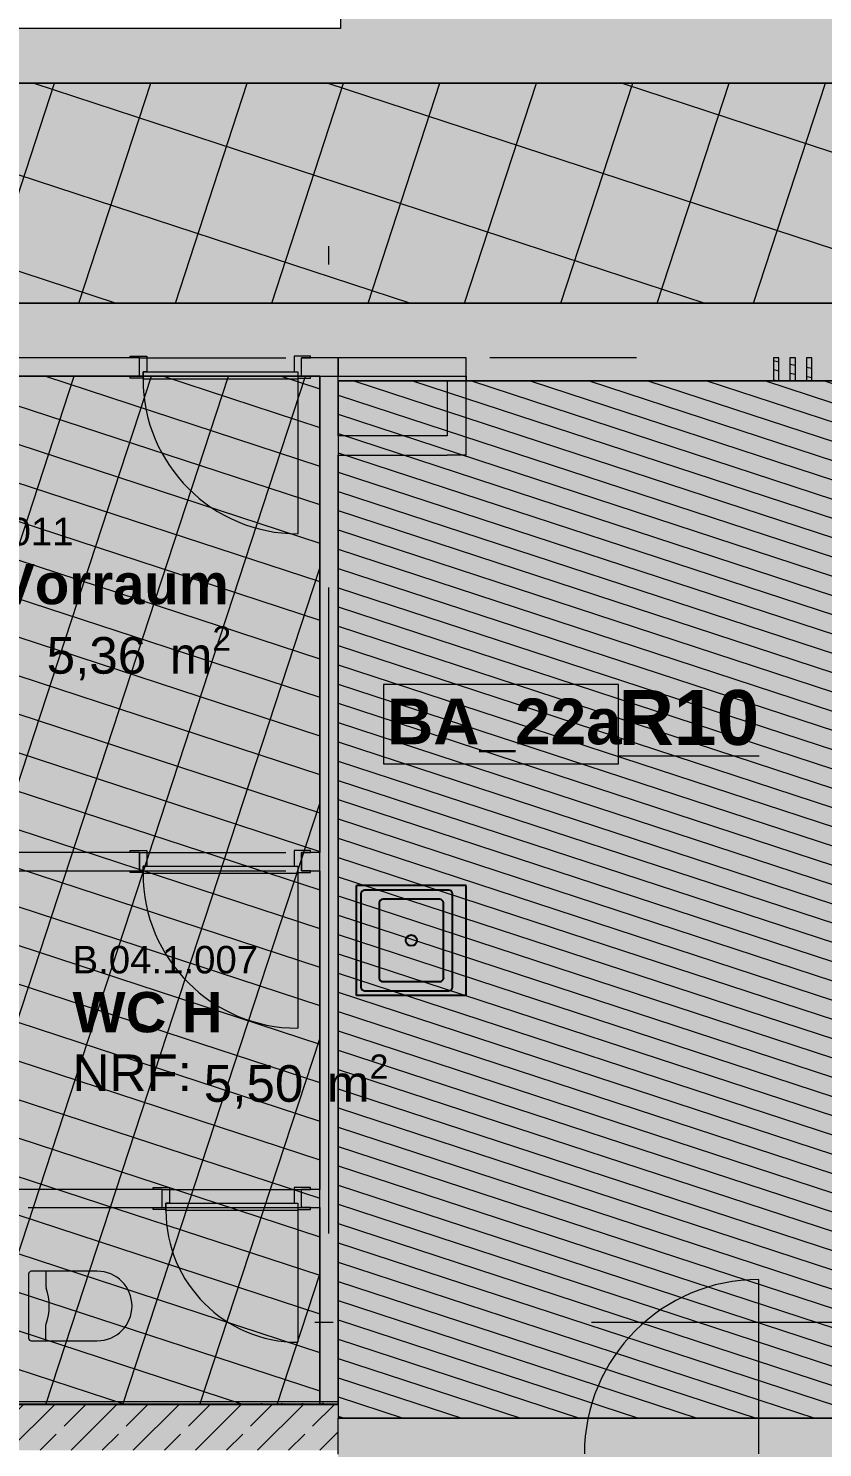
# Model space of a CAD drawing. Header units: metres. Extents: x 101 to 346, y 66 to 213.
# Drawn here: x 125.71 to 130.05, y 84.94 to 92.69 of the extents above; entities that cross this region are included whole.
import ezdxf

# ---------------------------------------------------------------- set-up
doc = ezdxf.new("R2010")
doc.units = ezdxf.units.M
doc.header["$MEASUREMENT"] = 0
for name, pattern in [('Strichlinie-über-Schnitt', [0.0023, 0.0008, -0.0015]), ('Strichpunktlinie', [0.006703, 0.003528, -0.001764, 0, -0.001411]), ('Wipeout_Contour', [1, 0, -1])]:
    doc.linetypes.add(name, pattern=pattern)
for name, color, linetype in [('00  Raster', 7, 'Continuous'), ('10  Fassade', 7, 'Continuous'), ('10  Fassade_Deckschraffur', 7, 'Continuous'), ('10  Treppen + Rampen', 7, 'Continuous'), ('10  Wand Massiv', 7, 'Continuous'), ('10  Wand Massiv_Deckschraffur', 7, 'Continuous'), ('10  Wand Massiv_Fenster', 7, 'Continuous'), ('10  Wand Massiv_Schnittschraffur', 7, 'Continuous'), ('20  Boden Aufbauten', 7, 'Continuous'), ('20  Boden Aufbauten_Deckschraffur', 7, 'Continuous'), ('20  Möbel Sanitär', 7, 'Continuous'), ('20  Möbel Sanitär_Deckschraffur', 7, 'Continuous'), ('20  Wand Leichtbau', 7, 'Continuous'), ('20  Wand Leichtbau_Schnittschraffur', 7, 'Continuous'), ('20  Wand Leichtbau_Tür', 7, 'Continuous'), ('40  Text Bodenübersichten', 7, 'Continuous'), ('50  NUF - Raumstempel', 7, 'Continuous'), ('Neubau_20  Boden Aufbauten', 7, 'Continuous'), ('Neubau_20  Boden Aufbauten_Deckschraffur', 7, 'Continuous'), ('Neubau_20  Wand Leichtbau', 7, 'Continuous'), ('Neubau_20  Wand Leichtbau_Schnittschraffur', 7, 'Continuous')]:
    doc.layers.add(name, color=color, linetype=linetype)
doc.styles.add('ERSTELLTER_STIL_1', font='')
doc.styles.add('ERSTELLTER_STIL_2', font='arial.ttf')
doc.styles.get('ERSTELLTER_STIL_1').set_extended_font_data('Arial')
pattern_1 = [(26.86749, (13.58792, 22.68427), (-0.07117876, 0.14049852), [0, -0.105, 0, -0.1575]), (91.86749, (13.92054, 22.57534), (0.15741635, 0.00513262), [0, -0.077, 0, -0.133])]

# ---------------------------------------------------------------- blocks, each defined once
blk = doc.blocks.new('*X48', base_point=(96.2155, 47.274))
at = {"layer": '20  Wand Leichtbau_Schnittschraffur', "color": 98, "linetype": 'Continuous', "lineweight": 13, "ltscale": 1000, "true_color": 0x000100}
for p, q in [((129.8729, 90.8589), (129.9029, 90.8526)), ((129.8729, 90.8091), (129.9029, 90.8029))]:
    blk.add_line(p, q, dxfattribs=at)
blk = doc.blocks.new('*X49', base_point=(96.2155, 47.274))
at = {"layer": '20  Wand Leichtbau_Schnittschraffur', "color": 98, "linetype": 'Continuous', "lineweight": 13, "ltscale": 1000, "true_color": 0x000100}
for p, q in [((129.9629, 90.8413), (129.9929, 90.8359)), ((129.9629, 90.7911), (129.9664, 90.7905)), ((129.9664, 90.7905), (129.9929, 90.7858))]:
    blk.add_line(p, q, dxfattribs=at)
blk = doc.blocks.new('*X53', base_point=(96.2155, 47.274))
at = {"layer": '20  Wand Leichtbau_Schnittschraffur', "color": 98, "linetype": 'Continuous', "lineweight": 13, "ltscale": 1000, "true_color": 0x000100}
for p, q in [((129.7829, 90.8784), (129.8129, 90.8715)), ((129.7829, 90.8297), (129.8129, 90.8226)), ((129.7829, 90.7734), (129.7916, 90.7715)), ((129.7916, 90.7715), (129.8027, 90.7692)), ((129.8027, 90.7692), (129.8129, 90.7671))]:
    blk.add_line(p, q, dxfattribs=at)

msp = doc.modelspace()

# ---------------------------------------------------------------- hatches: boundary and pattern name
at = {"layer": '10  Wand Massiv_Schnittschraffur', "linetype": 'Continuous', "lineweight": 0, "true_color": 0xffffff}
msp.add_hatch(color=7, dxfattribs=at).paths.add_polyline_path([(127.4054, 85.1919), (123.9224, 85.1919), (123.9224, 85.1769), (127.4054, 85.1769)])
at = {"layer": '10  Wand Massiv_Schnittschraffur', "linetype": 'Continuous', "lineweight": 13, "true_color": 0x000100}
h = msp.add_hatch(dxfattribs=at)
h.set_pattern_fill('Gips_0008', color=98, style=0, pattern_type=2)
h.set_pattern_definition([(26.86749, (13.479, 22.351647), (-0.022596431, 0.044602705), [0, -0.05])])
h.paths.add_polyline_path([(127.4054, 85.1919), (123.9224, 85.1919), (123.9224, 85.1769), (127.4054, 85.1769)])
at = {"layer": '20  Boden Aufbauten_Deckschraffur', "linetype": 'Continuous', "lineweight": 18, "true_color": 0xffd5d5}
msp.add_hatch(color=254, dxfattribs=at).paths.add_polyline_path([(121.9704, 90.7919), (121.9704, 85.1769), (125.0334, 85.1769), (125.0334, 86.1769), (125.3834, 86.1769), (125.3834, 85.1769), (127.3054, 85.1769), (127.3054, 90.7919)])
at = {"layer": '20  Boden Aufbauten_Deckschraffur', "linetype": 'Continuous', "lineweight": 18}
h = msp.add_hatch(dxfattribs=at)
h.set_pattern_fill('Verband__Rechteck__40x20_87', color=8, style=0, pattern_type=2)
h.set_pattern_definition([(341.86749, (13.479, 22.35165), (0.06224314, 0.19006786), []), (71.8675, (13.479, 22.35165), (-0.3801357, 0.1244863), [])])
h.paths.add_polyline_path([(121.9704, 90.7919), (121.9704, 85.1769), (125.0334, 85.1769), (125.0334, 86.1769), (125.3834, 86.1769), (125.3834, 85.1769), (127.3054, 85.1769), (127.3054, 90.7919)])
at = {"layer": '20  Möbel Sanitär_Deckschraffur', "linetype": 'Continuous', "lineweight": 0, "true_color": 0xffffff}
for points in [[(128.1054, 87.411), (128.1054, 88.011), (127.5054, 88.011), (127.5054, 87.411)], [(128.0304, 87.456), (128.0304, 87.966, 0.414214), (128.0104, 87.986), (127.5504, 87.986, 0.414214), (127.5304, 87.966), (127.5304, 87.456, 0.414214), (127.5504, 87.436), (128.0104, 87.436, 0.414214)], [(125.7304, 85.9047, 0.414214), (125.7154, 85.8897), (125.7154, 85.5397, 0.414214), (125.7304, 85.5247), (126.0904, 85.5247, 1), (126.0904, 85.9047)]]:
    msp.add_hatch(color=7, dxfattribs=at).paths.add_polyline_path(points)
at = {"layer": '20  Wand Leichtbau_Schnittschraffur', "linetype": 'Continuous', "lineweight": 18}
for points in [[(124.3804, 90.8919), (124.3804, 90.7919), (126.3204, 90.7919), (126.3204, 90.8919)], [(127.3054, 90.8919), (127.2054, 90.8919), (127.2054, 90.7919), (127.3054, 90.7919)], [(127.3054, 90.7919), (127.4054, 90.7919), (127.4054, 90.8919)], [(127.3054, 90.8919), (127.3054, 90.7919), (127.4054, 90.8919)], [(127.3054, 90.7919), (127.3054, 85.1769), (127.4054, 85.1769), (127.4054, 90.7919)], [(122.9554, 88.1919), (122.9554, 88.0919), (126.3204, 88.0919), (126.3204, 88.1919)], [(127.2054, 88.1919), (127.2054, 88.0919), (127.3054, 88.0919), (127.3054, 88.1919)], [(125.436, 86.3519), (125.436, 86.2519), (126.4454, 86.2519), (126.4454, 86.3519)], [(127.2054, 86.3519), (127.2054, 86.2519), (127.3054, 86.2519), (127.3054, 86.3519)]]:
    msp.add_hatch(color=9, dxfattribs=at).paths.add_polyline_path(points)
at = {"layer": '20  Wand Leichtbau_Schnittschraffur', "linetype": 'Continuous', "lineweight": 0, "true_color": 0xffffff}
for points in [[(126.3604, 90.9019), (126.2704, 90.9019), (126.2704, 90.8919), (126.3204, 90.8919), (126.3204, 90.7919), (126.2704, 90.7919), (126.2704, 90.7819), (126.3404, 90.7819), (126.3404, 90.8169), (126.3604, 90.8169)], [(127.1654, 90.9019), (127.1654, 90.8169), (127.1854, 90.8169), (127.1854, 90.7819), (127.2554, 90.7819), (127.2554, 90.7919), (127.2054, 90.7919), (127.2054, 90.8919), (127.2554, 90.8919), (127.2554, 90.9019)], [(129.8129, 90.8919), (129.7829, 90.8919), (129.7829, 90.7669), (129.8129, 90.7669)], [(129.9029, 90.8919), (129.8729, 90.8919), (129.8729, 90.7669), (129.9029, 90.7669)], [(129.9929, 90.8919), (129.9629, 90.8919), (129.9629, 90.7669), (129.9929, 90.7669)], [(126.3404, 90.7769), (127.1854, 90.7769), (127.1854, 90.8169), (126.3404, 90.8169)], [(126.3604, 88.2019), (126.2704, 88.2019), (126.2704, 88.1919), (126.3204, 88.1919), (126.3204, 88.0919), (126.2704, 88.0919), (126.2704, 88.0819), (126.3404, 88.0819), (126.3404, 88.1169), (126.3604, 88.1169)], [(127.1654, 88.2019), (127.1654, 88.1169), (127.1854, 88.1169), (127.1854, 88.0819), (127.2554, 88.0819), (127.2554, 88.0919), (127.2054, 88.0919), (127.2054, 88.1919), (127.2554, 88.1919), (127.2554, 88.2019)], [(126.3404, 88.0769), (127.1854, 88.0769), (127.1854, 88.1169), (126.3404, 88.1169)], [(126.4854, 86.3619), (126.3954, 86.3619), (126.3954, 86.3519), (126.4454, 86.3519), (126.4454, 86.2519), (126.3954, 86.2519), (126.3954, 86.2419), (126.4654, 86.2419), (126.4654, 86.2769), (126.4854, 86.2769)], [(127.1654, 86.3619), (127.1654, 86.2769), (127.1854, 86.2769), (127.1854, 86.2419), (127.2554, 86.2419), (127.2554, 86.2519), (127.2054, 86.2519), (127.2054, 86.3519), (127.2554, 86.3519), (127.2554, 86.3619)], [(126.4654, 86.2369), (127.1854, 86.2369), (127.1854, 86.2769), (126.4654, 86.2769)]]:
    msp.add_hatch(color=7, dxfattribs=at).paths.add_polyline_path(points)
at = {"layer": '40  Text Bodenübersichten', "linetype": 'Continuous', "lineweight": 0, "ltscale": 1000, "true_color": 0xffffff}
msp.add_hatch(color=7, dxfattribs=at).paths.add_polyline_path([(127.6533, 88.6765), (128.9367, 88.6765), (128.9367, 89.1093), (127.6533, 89.1093)])
at = {"layer": 'Neubau_20  Boden Aufbauten_Deckschraffur', "linetype": 'Continuous', "lineweight": 50, "true_color": 0x9f9f9f}
h = msp.add_hatch(color=253, dxfattribs=at)
h.paths.add_polyline_path([(122.0179, 99.9619), (122.0179, 95.2769), (127.4179, 95.2769), (127.4179, 92.6919), (121.9204, 92.6919), (121.9204, 92.3919), (153.0379, 92.3919), (153.0379, 95.9172), (154.2379, 95.9172), (154.2379, 99.2769), (154.1583, 99.2769), (154.1583, 99.6769), (154.3304, 99.6769), (154.3304, 99.9626), (127.3804, 99.9619)])
h.paths.add_polyline_path([(132.7054, 92.6919), (132.7054, 95.2769), (138.2054, 95.2769), (138.2054, 92.6919), (136.6704, 92.6919), (136.6704, 92.8819), (134.2254, 92.8819), (134.2254, 92.6919)], flags=0)
at = {"layer": 'Neubau_20  Boden Aufbauten_Deckschraffur', "linetype": 'Continuous', "lineweight": 18, "true_color": 0xefefef}
h = msp.add_hatch(dxfattribs=at)
h.set_pattern_fill('Mörtel_0008', style=0, pattern_type=2)
h.set_pattern_definition(pattern_1)
h.paths.add_polyline_path([(122.0179, 99.9619), (122.0179, 95.2769), (127.4179, 95.2769), (127.4179, 92.6919), (121.9204, 92.6919), (121.9204, 92.3919), (153.0379, 92.3919), (153.0379, 95.9172), (154.2379, 95.9172), (154.2379, 99.2769), (154.1583, 99.2769), (154.1583, 99.6769), (154.3304, 99.6769), (154.3304, 99.9626), (127.3804, 99.9619)])
h.paths.add_polyline_path([(132.7054, 92.6919), (132.7054, 95.2769), (138.2054, 95.2769), (138.2054, 92.6919), (136.6704, 92.6919), (136.6704, 92.8819), (134.2254, 92.8819), (134.2254, 92.6919)], flags=0)
at = {"layer": 'Neubau_20  Boden Aufbauten_Deckschraffur', "linetype": 'Continuous', "lineweight": 50, "true_color": 0xefefef}
msp.add_hatch(color=7, dxfattribs=at).paths.add_polyline_path([(134.2254, 92.3919), (121.9554, 92.3919), (121.9554, 91.1919), (154.2379, 91.1919), (154.2379, 92.3919), (154.2379, 92.6919), (153.0379, 92.6919), (153.0379, 92.3919)])
at = {"layer": 'Neubau_20  Boden Aufbauten_Deckschraffur', "linetype": 'Continuous', "lineweight": 13, "true_color": 0x17c90e}
h = msp.add_hatch(dxfattribs=at)
h.set_pattern_fill('Verband__Quadrat__50x50__44', color=92, style=0, pattern_type=2)
h.set_pattern_definition([(341.8675, (13.479, 22.35165), (0.1556079, 0.4751696), []), (71.8675, (13.479, 22.35165), (-0.4751696, 0.1556079), [])])
h.paths.add_polyline_path([(134.2254, 92.3919), (121.9554, 92.3919), (121.9554, 91.1919), (154.2379, 91.1919), (154.2379, 92.3919), (154.2379, 92.6919), (153.0379, 92.6919), (153.0379, 92.3919)])
at = {"layer": 'Neubau_20  Boden Aufbauten_Deckschraffur', "linetype": 'Continuous', "lineweight": 50, "true_color": 0x9f9f9f}
msp.add_hatch(color=253, dxfattribs=at).paths.add_polyline_path([(121.9704, 91.1919), (121.9704, 90.8919), (154.2379, 90.8919), (154.2379, 91.1919), (131.3429, 91.1919), (128.1054, 91.1919)])
at = {"layer": 'Neubau_20  Boden Aufbauten_Deckschraffur', "linetype": 'Continuous', "lineweight": 18, "true_color": 0xefefef}
h = msp.add_hatch(dxfattribs=at)
h.set_pattern_fill('Mörtel_0008', style=0, pattern_type=2)
h.set_pattern_definition(pattern_1)
h.paths.add_polyline_path([(121.9704, 91.1919), (121.9704, 90.8919), (154.2379, 90.8919), (154.2379, 91.1919), (131.3429, 91.1919), (128.1054, 91.1919)])
at = {"layer": 'Neubau_20  Boden Aufbauten_Deckschraffur', "linetype": 'Continuous', "lineweight": 18, "true_color": 0xada092}
msp.add_hatch(color=253, dxfattribs=at).paths.add_polyline_path([(121.9704, 90.8919), (121.9704, 90.7919), (128.1054, 90.7919), (128.1054, 90.7669), (131.3429, 90.7669), (131.3429, 90.7919), (131.4679, 90.7919), (131.4679, 85.4119), (131.4304, 85.4119), (131.4304, 85.1018), (131.4679, 85.1018), (131.5641, 85.1018), (148.1904, 85.1018), (148.1904, 87.6069), (147.5904, 87.6069), (147.5904, 90.8769), (154.2379, 90.8769), (154.2379, 90.8919)])
at = {"layer": 'Neubau_20  Boden Aufbauten_Deckschraffur', "linetype": 'Continuous', "lineweight": 18}
h = msp.add_hatch(dxfattribs=at)
h.set_pattern_fill('Mörtel_0008', color=8, style=0, pattern_type=2)
h.set_pattern_definition(pattern_1)
h.paths.add_polyline_path([(121.9704, 90.8919), (121.9704, 90.7919), (128.1054, 90.7919), (128.1054, 90.7669), (131.3429, 90.7669), (131.3429, 90.7919), (131.4679, 90.7919), (131.4679, 85.4119), (131.4304, 85.4119), (131.4304, 85.1018), (131.4679, 85.1018), (131.5641, 85.1018), (148.1904, 85.1018), (148.1904, 87.6069), (147.5904, 87.6069), (147.5904, 90.8769), (154.2379, 90.8769), (154.2379, 90.8919)])
at = {"layer": 'Neubau_20  Wand Leichtbau_Schnittschraffur', "linetype": 'Continuous', "lineweight": 18}
for points in [[(127.4054, 90.7669), (128.1054, 90.7669), (128.1054, 90.8919), (127.4054, 90.8919)], [(128.1054, 90.4669), (128.1054, 90.7669), (128.0004, 90.7669), (128.0004, 90.4669)], [(128.0004, 90.4669), (127.4054, 90.4669), (127.4054, 90.3619), (128.0004, 90.3619)], [(128.0004, 90.4669), (128.0004, 90.3619), (128.1054, 90.3619)], [(128.1054, 90.4669), (128.0004, 90.4669), (128.1054, 90.3619)]]:
    msp.add_hatch(color=9, dxfattribs=at).paths.add_polyline_path(points)

# ---------------------------------------------------------------- linework, layer by layer
at = {"layer": '00  Raster', "color": 7, "linetype": 'Strichpunktlinie', "lineweight": 13, "ltscale": 1000}
for p, q in [((127.3554, 79.3072), (127.3554, 102.9769)), ((101.5775, 85.6269), (159.1776, 85.6269))]:
    msp.add_line(p, q, dxfattribs=at)
at = {"layer": '10  Wand Massiv', "color": 7, "linetype": 'Continuous', "lineweight": 25, "ltscale": 1000}
msp.add_line((127.4054, 85.1769), (124.1874, 85.1769), dxfattribs=at)
at = {"layer": '10  Wand Massiv', "color": 7, "linetype": 'Continuous', "lineweight": 13, "ltscale": 1000, "flags": 128}
for points in [[(127.4054, 85.1919), (123.9224, 85.1919)], [(127.4054, 85.1769), (127.4054, 85.1919)]]:
    msp.add_lwpolyline(points, dxfattribs=at)
at = {"layer": '20  Boden Aufbauten', "color": 7, "linetype": 'Continuous', "lineweight": 13, "ltscale": 1000, "flags": 128}
msp.add_lwpolyline([(121.9704, 90.7919), (121.9704, 85.1769), (125.0334, 85.1769), (125.0334, 86.1769), (125.3834, 86.1769), (125.3834, 85.1769), (127.3054, 85.1769), (127.3054, 90.7919)], close=True, dxfattribs=at)
at = {"layer": '20  Möbel Sanitär', "color": 7, "linetype": 'Continuous', "lineweight": 25, "ltscale": 1000}
for p, q in [((127.5054, 87.411), (127.5054, 88.011)), ((128.1054, 88.011), (127.5054, 88.011)), ((128.1054, 87.411), (128.1054, 88.011)), ((127.6304, 87.916), (127.6304, 87.506)), ((127.9604, 87.936), (127.6504, 87.936)), ((127.9804, 87.506), (127.9804, 87.916)), ((127.6504, 87.486), (127.9604, 87.486)), ((128.1054, 87.411), (127.5054, 87.411))]:
    msp.add_line(p, q, dxfattribs=at)
at = {"layer": '20  Möbel Sanitär', "color": 7, "linetype": 'Continuous', "lineweight": 13, "ltscale": 1000}
for p, q in [((125.7154, 85.8897), (125.7154, 85.5397)), ((126.0904, 85.9047), (125.7304, 85.9047)), ((125.8104, 85.9047), (125.8104, 85.8213)), ((125.8104, 85.8213), (125.8119, 85.8125)), ((125.8104, 85.6081), (125.8119, 85.6168)), ((125.8104, 85.5247), (125.8104, 85.6081)), ((125.7304, 85.5247), (126.0904, 85.5247))]:
    msp.add_line(p, q, dxfattribs=at)
at = {"layer": '20  Möbel Sanitär', "color": 7, "linetype": 'Continuous', "lineweight": 25, "ltscale": 1000, "flags": 128}
msp.add_lwpolyline([(128.0304, 87.456), (128.0304, 87.966, 0.414214), (128.0104, 87.986), (127.5504, 87.986, 0.414214), (127.5304, 87.966), (127.5304, 87.456, 0.414214), (127.5504, 87.436), (128.0104, 87.436, 0.414214)], format="xyb", close=True, dxfattribs=at)
at = {"layer": '20  Möbel Sanitär', "color": 7, "linetype": 'Continuous', "lineweight": 25, "ltscale": 1000}
msp.add_circle((127.8054, 87.711), 0.03, dxfattribs=at)
for centre, start, end in [((127.6504, 87.916), 90, 180), ((127.9604, 87.916), 360, 90), ((127.6504, 87.506), 180, 270), ((127.9604, 87.506), 270, 360)]:
    msp.add_arc(centre, 0.02, start, end, dxfattribs=at)
at = {"layer": '20  Möbel Sanitär', "color": 7, "linetype": 'Continuous', "lineweight": 13, "ltscale": 1000}
for centre, radius, start, end in [((125.7304, 85.8897), 0.015, 90, 180), ((126.0904, 85.7147), 0.19, 270, 90), ((125.5307, 85.7147), 0.2977, 340.81765, 19.18235), ((125.7304, 85.5397), 0.015, 180, 270)]:
    msp.add_arc(centre, radius, start, end, dxfattribs=at)
at = {"layer": '20  Möbel Sanitär', "color": 7, "linetype": 'Continuous', "lineweight": 25, "ltscale": 1000}
msp.add_point((127.9804, 87.506), dxfattribs=at)
at = {"layer": '20  Wand Leichtbau', "color": 7, "linetype": 'Continuous', "lineweight": 13, "ltscale": 1000}
for p, q in [((126.3204, 90.7919), (126.3204, 90.8919)), ((127.2054, 90.7919), (127.2054, 90.8919)), ((126.3204, 88.1919), (126.3204, 88.0919)), ((127.2054, 88.1919), (127.2054, 88.0919)), ((126.4454, 86.2519), (126.4454, 86.3519)), ((127.2054, 86.2519), (127.2054, 86.3519))]:
    msp.add_line(p, q, dxfattribs=at)
at = {"layer": '20  Wand Leichtbau', "color": 7, "linetype": 'Continuous', "lineweight": 18, "ltscale": 1000, "flags": 128}
for points in [[(126.3204, 90.8919), (124.3804, 90.8919)], [(127.4054, 90.8919), (127.2054, 90.8919)], [(125.4904, 90.7919), (126.3204, 90.7919)], [(127.2054, 90.7919), (127.3054, 90.7919)], [(127.3054, 90.7919), (127.3054, 88.1919)], [(127.4054, 90.4669), (127.4054, 90.7919)], [(127.4054, 85.1769), (127.4054, 90.3619)], [(126.3204, 88.1919), (124.9584, 88.1919)], [(127.3054, 88.1919), (127.2054, 88.1919)], [(125.1584, 88.0919), (126.3204, 88.0919)], [(127.2054, 88.0919), (127.3054, 88.0919)], [(127.3054, 88.0919), (127.3054, 86.3519)], [(126.4454, 86.3519), (125.436, 86.3519)], [(127.3054, 86.3519), (127.2054, 86.3519)], [(125.7135, 86.2519), (126.4454, 86.2519)], [(127.2054, 86.2519), (127.3054, 86.2519)], [(127.3054, 86.2519), (127.3054, 85.1769)]]:
    msp.add_lwpolyline(points, dxfattribs=at)
at = {"layer": '20  Wand Leichtbau', "color": 7, "linetype": 'Continuous', "lineweight": 13, "ltscale": 1000, "flags": 128}
for points in [[(127.4054, 90.8919), (127.4054, 90.7919)], [(129.8129, 90.8919), (129.7829, 90.8919)], [(129.7829, 90.8919), (129.7829, 90.7669)], [(129.8129, 90.7669), (129.8129, 90.8919)], [(129.9029, 90.8919), (129.8729, 90.8919)], [(129.8729, 90.8919), (129.8729, 90.7669)], [(129.9029, 90.7669), (129.9029, 90.8919)], [(129.9929, 90.8919), (129.9629, 90.8919)], [(129.9629, 90.8919), (129.9629, 90.7669)], [(129.9929, 90.7669), (129.9929, 90.8919)], [(129.7829, 90.7669), (129.8129, 90.7669)], [(129.8729, 90.7669), (129.9029, 90.7669)], [(129.9629, 90.7669), (129.9929, 90.7669)], [(127.3054, 85.1769), (127.4054, 85.1769)]]:
    msp.add_lwpolyline(points, dxfattribs=at)
at = {"layer": '20  Wand Leichtbau_Tür', "color": 7, "linetype": 'Continuous', "lineweight": 13, "ltscale": 1000}
for p, q in [((126.2704, 90.8919), (126.2704, 90.9019)), ((126.2704, 90.9019), (126.3604, 90.9019)), ((126.3204, 90.8919), (126.2704, 90.8919)), ((126.3204, 90.7919), (126.3204, 90.8919)), ((126.3204, 90.7919), (126.3204, 90.8919)), ((126.3204, 90.7919), (126.3204, 90.8919)), ((126.3604, 90.9019), (126.3604, 90.8169)), ((127.1654, 90.9019), (127.1654, 90.8169)), ((127.2554, 90.9019), (127.1654, 90.9019)), ((127.2054, 90.7919), (127.2054, 90.8919)), ((127.2054, 90.8919), (127.2554, 90.8919)), ((127.2054, 90.7919), (127.2054, 90.8919)), ((127.2054, 90.7919), (127.2054, 90.8919)), ((127.2554, 90.8919), (127.2554, 90.9019)), ((126.2704, 90.7819), (126.2704, 90.7919)), ((126.2704, 90.7919), (126.3204, 90.7919)), ((126.3404, 90.7819), (126.2704, 90.7819)), ((126.3604, 90.8169), (126.3404, 90.8169)), ((126.3404, 90.8169), (126.3404, 90.7819)), ((126.3404, 90.7769), (126.3404, 90.8169)), ((126.3404, 90.8169), (127.1854, 90.8169)), ((127.1854, 90.7769), (126.3404, 90.7769)), ((127.1654, 90.8169), (127.1854, 90.8169)), ((127.1854, 90.8169), (127.1854, 90.7819)), ((127.1854, 90.8169), (127.1854, 90.7769)), ((127.1854, 90.7819), (127.2554, 90.7819)), ((127.1854, 90.7769), (127.1854, 89.9319)), ((127.2554, 90.7919), (127.2054, 90.7919)), ((127.2554, 90.7819), (127.2554, 90.7919)), ((126.2704, 88.1919), (126.2704, 88.2019)), ((126.2704, 88.2019), (126.3604, 88.2019)), ((126.3604, 88.2019), (126.3604, 88.1169)), ((127.1654, 88.2019), (127.1654, 88.1169)), ((127.2554, 88.2019), (127.1654, 88.2019)), ((127.2554, 88.1919), (127.2554, 88.2019)), ((126.3204, 88.1919), (126.2704, 88.1919)), ((126.3204, 88.0919), (126.3204, 88.1919)), ((126.3204, 88.1919), (126.3204, 88.0919)), ((126.3204, 88.1919), (126.3204, 88.0919)), ((127.2054, 88.0919), (127.2054, 88.1919)), ((127.2054, 88.1919), (127.2554, 88.1919)), ((127.2054, 88.1919), (127.2054, 88.0919)), ((127.2054, 88.1919), (127.2054, 88.0919)), ((126.2704, 88.0819), (126.2704, 88.0919)), ((126.2704, 88.0919), (126.3204, 88.0919)), ((126.3404, 88.0819), (126.2704, 88.0819)), ((126.3604, 88.1169), (126.3404, 88.1169)), ((126.3404, 88.1169), (126.3404, 88.0819)), ((126.3404, 88.0769), (126.3404, 88.1169)), ((126.3404, 88.1169), (127.1854, 88.1169)), ((127.1854, 88.0769), (126.3404, 88.0769)), ((127.1654, 88.1169), (127.1854, 88.1169)), ((127.1854, 88.1169), (127.1854, 88.0819)), ((127.1854, 88.1169), (127.1854, 88.0769)), ((127.1854, 88.0819), (127.2554, 88.0819)), ((127.1854, 88.0769), (127.1854, 87.2319)), ((127.2554, 88.0919), (127.2054, 88.0919)), ((127.2554, 88.0819), (127.2554, 88.0919)), ((126.3954, 86.3519), (126.3954, 86.3619)), ((126.3954, 86.3619), (126.4854, 86.3619)), ((126.4454, 86.3519), (126.3954, 86.3519)), ((126.4454, 86.2519), (126.4454, 86.3519)), ((126.4454, 86.2519), (126.4454, 86.3519)), ((126.4454, 86.2519), (126.4454, 86.3519)), ((126.4854, 86.3619), (126.4854, 86.2769)), ((127.1654, 86.3619), (127.1654, 86.2769)), ((127.2554, 86.3619), (127.1654, 86.3619)), ((127.2054, 86.2519), (127.2054, 86.3519)), ((127.2054, 86.3519), (127.2554, 86.3519)), ((127.2054, 86.2519), (127.2054, 86.3519)), ((127.2054, 86.2519), (127.2054, 86.3519)), ((127.2554, 86.3519), (127.2554, 86.3619)), ((126.4854, 86.2769), (126.4654, 86.2769)), ((126.4654, 86.2769), (126.4654, 86.2419)), ((126.4654, 86.2369), (126.4654, 86.2769)), ((126.4654, 86.2769), (127.1854, 86.2769)), ((127.1654, 86.2769), (127.1854, 86.2769)), ((127.1854, 86.2769), (127.1854, 86.2419)), ((127.1854, 86.2769), (127.1854, 86.2369)), ((126.3954, 86.2419), (126.3954, 86.2519)), ((126.3954, 86.2519), (126.4454, 86.2519)), ((126.4654, 86.2419), (126.3954, 86.2419)), ((127.1854, 86.2369), (126.4654, 86.2369)), ((127.1854, 86.2419), (127.2554, 86.2419)), ((127.1854, 86.2369), (127.1854, 85.5169)), ((127.2554, 86.2519), (127.2054, 86.2519)), ((127.2554, 86.2419), (127.2554, 86.2519))]:
    msp.add_line(p, q, dxfattribs=at)
at = {"layer": '20  Wand Leichtbau_Tür', "color": 7, "linetype": 'Strichlinie-über-Schnitt', "lineweight": 13, "ltscale": 1000}
for p, q in [((126.3204, 90.8919), (127.2054, 90.8919)), ((126.3204, 90.7919), (127.2054, 90.7919)), ((126.3204, 88.1919), (127.2054, 88.1919)), ((126.3204, 88.0919), (127.2054, 88.0919)), ((126.4454, 86.3519), (127.2054, 86.3519)), ((126.4454, 86.2519), (127.2054, 86.2519))]:
    msp.add_line(p, q, dxfattribs=at)
at = {"layer": '20  Wand Leichtbau_Tür', "color": 7, "linetype": 'Continuous', "lineweight": 13, "ltscale": 1000}
for centre, radius in [((127.1854, 90.7769), 0.845), ((127.1854, 88.0769), 0.845), ((127.1854, 86.2369), 0.72)]:
    msp.add_arc(centre, radius, 180, 270, dxfattribs=at)
at = {"layer": '40  Text Bodenübersichten', "color": 7, "linetype": 'Continuous', "lineweight": 13, "ltscale": 1000}
for p, q in [((128.9367, 89.1093), (127.6533, 89.1093)), ((127.6533, 89.1093), (127.6533, 88.6765)), ((128.9367, 88.6765), (128.9367, 89.1093)), ((127.6533, 88.6765), (128.9367, 88.6765))]:
    msp.add_line(p, q, dxfattribs=at)
at = {"layer": 'Neubau_20  Boden Aufbauten', "color": 7, "linetype": 'Continuous', "lineweight": 13, "ltscale": 1000, "flags": 128}
msp.add_lwpolyline([(122.0179, 99.9619), (122.0179, 95.2769), (127.4179, 95.2769), (127.4179, 92.6919), (121.9204, 92.6919), (121.9204, 92.3919), (153.0379, 92.3919), (153.0379, 95.9172), (154.2379, 95.9172), (154.2379, 99.2769), (154.1583, 99.2769), (154.1583, 99.6769), (154.3304, 99.6769), (154.3304, 99.9626), (127.3804, 99.9619)], close=True, dxfattribs=at)
at = {"layer": 'Neubau_20  Boden Aufbauten', "color": 253, "linetype": 'Continuous', "lineweight": 18, "ltscale": 1000, "true_color": 0x9f9f9f, "flags": 128}
msp.add_lwpolyline([(134.2254, 92.3919), (121.9554, 92.3919), (121.9554, 91.1919), (154.2379, 91.1919), (154.2379, 92.3919), (154.2379, 92.6919), (153.0379, 92.6919), (153.0379, 92.3919)], close=True, dxfattribs=at)
at = {"layer": 'Neubau_20  Boden Aufbauten', "color": 7, "linetype": 'Continuous', "lineweight": 13, "ltscale": 1000, "flags": 128}
for points in [[(154.2379, 90.8919), (154.2379, 91.1919), (131.3429, 91.1919), (128.1054, 91.1919), (121.9704, 91.1919)], [(121.9704, 90.8919), (121.9704, 90.7919), (128.1054, 90.7919), (128.1054, 90.7669), (131.3429, 90.7669), (131.3429, 90.7919), (131.4679, 90.7919), (131.4679, 85.4119), (131.4304, 85.4119), (131.4304, 85.1018), (131.4679, 85.1018), (131.5641, 85.1018), (148.1904, 85.1018), (148.1904, 87.6069), (147.5904, 87.6069), (147.5904, 90.8769), (154.2379, 90.8769), (154.2379, 90.8919)]]:
    msp.add_lwpolyline(points, dxfattribs=at)
at = {"layer": 'Neubau_20  Wand Leichtbau', "color": 7, "linetype": 'Continuous', "lineweight": 18, "ltscale": 1000, "flags": 128}
for points in [[(128.1054, 90.8919), (127.4054, 90.8919)], [(127.4054, 90.7669), (128.1054, 90.7669)], [(128.0004, 90.7669), (128.0004, 90.4669)], [(128.1054, 90.3619), (128.1054, 90.7669)], [(128.0004, 90.4669), (127.4054, 90.4669)], [(127.4054, 90.3619), (128.0004, 90.3619)]]:
    msp.add_lwpolyline(points, dxfattribs=at)
at = {"layer": 'Neubau_20  Wand Leichtbau', "color": 7, "linetype": 'Continuous', "lineweight": 13, "ltscale": 1000, "flags": 128}
for points in [[(127.4054, 90.7669), (127.4054, 90.8919)], [(128.1054, 90.7669), (128.1054, 90.8919)], [(128.0004, 90.7669), (128.1054, 90.7669)], [(128.1054, 90.3619), (128.0004, 90.3619)]]:
    msp.add_lwpolyline(points, dxfattribs=at)
at = {"layer": 'Neubau_20  Wand Leichtbau', "color": 7, "linetype": 'Strichlinie-über-Schnitt', "lineweight": 13, "ltscale": 1000, "flags": 128}
for points in [[(131.3348, 90.8919), (128.1054, 90.8919)], [(128.1054, 90.7669), (128.1054, 90.8919)], [(128.1054, 90.7669), (131.3348, 90.7669)]]:
    msp.add_lwpolyline(points, dxfattribs=at)

# ---------------------------------------------------------------- block references
at = {"layer": '10  Treppen + Rampen', "color": 7, "linetype": 'Continuous', "lineweight": 13, "ltscale": 1000}
for name in ['*X53', '*X48', '*X49']:
    msp.add_blockref(name, (96.2155, 47.274), dxfattribs=at)

# ---------------------------------------------------------------- texts
at = {"layer": '20  Boden Aufbauten', "color": 7, "linetype": 'Continuous', "lineweight": 13, "insert": (128.9367, 88.7744), "char_height": 0.3, "attachment_point": 7, "style": 'ERSTELLTER_STIL_2'}
msp.add_mtext('\\A1;{\\pql;\\fArial|b1|i0|c0|p38;\\L\\LR10}', dxfattribs=at)
at = {"layer": '40  Text Bodenübersichten', "color": 7, "linetype": 'Continuous', "lineweight": 13, "insert": (127.6733, 89.0322), "char_height": 0.25, "attachment_point": 1, "style": 'ERSTELLTER_STIL_2'}
msp.add_mtext('\\A1;{\\pql;\\pt0.251208;\\fArial|b1|i0|c0|p38;BA_22a}', dxfattribs=at)
at = {"layer": '50  NUF - Raumstempel', "color": 7, "linetype": 'Continuous', "lineweight": 13, "attachment_point": 1}
for s, insert, char_height, style in [('\\A1;{\\pql;\\pt0;\\fArial|b0|i0|c0|p38;B.04.1.011}', (124.9475, 90.0192), 0.15, 'ERSTELLTER_STIL_1'), ('\\A1;{\\pqj;\\pt0;\\fArial|b1|i0|c0|p38;WC Vorraum}', (124.9475, 89.7674), 0.22, 'ERSTELLTER_STIL_2'), ('\\A1;{\\pql;\\pt0,0.2;\\fArial|b0|i0|c0|p38;5,36\\fArial|b0|i0|c0|p38;\\A1{\\H.66x;\\S^  ;}\\fArial|b0|i0|c0|p38; m\\fArial|b0|i0|c0|p38;\\A1{\\H.66x;\\S2^  ;}}', (125.8141, 89.4263), 0.2, 'ERSTELLTER_STIL_1'), ('\\A1;{\\pql;\\pt0;\\fArial|b0|i0|c0|p38;B.04.1.007}', (125.9554, 87.6813), 0.15, 'ERSTELLTER_STIL_1'), ('\\A1;{\\pqj;\\pt0;\\fArial|b1|i0|c0|p38;WC H}', (125.9554, 87.4295), 0.22, 'ERSTELLTER_STIL_2'), ('\\A1;{\\pqj;\\pt0;\\fArial|b0|i0|c0|p38;NRF: }', (125.9554, 87.0884), 0.2, 'ERSTELLTER_STIL_1'), ('\\A1;{\\pql;\\pt0,0.2;\\fArial|b0|i0|c0|p38;5,50\\fArial|b0|i0|c0|p38;\\A1{\\H.66x;\\S^  ;}\\fArial|b0|i0|c0|p38; m\\fArial|b0|i0|c0|p38;\\A1{\\H.66x;\\S2^  ;}}', (126.6722, 87.0884), 0.2, 'ERSTELLTER_STIL_1')]:
    msp.add_mtext(s, dxfattribs=dict(at, insert=insert, char_height=char_height, style=style))

# ---------------------------------------------------------------- next in the draw order: wipeouts: each hides what was drawn before it
at = {"color": 254, "linetype": 'Wipeout_Contour', "lineweight": 0, "ltscale": 647.942775}
msp.add_wipeout([(148.1904, 85.1018), (127.4054, 85.1018), (127.4054, 84.9063), (148.1904, 84.9063)], dxfattribs=at).dxf.layer = '10  Fassade_Deckschraffur'

# ---------------------------------------------------------------- next in the draw order: hatches: boundary and pattern name
at = {"layer": '10  Wand Massiv_Deckschraffur', "linetype": 'Continuous', "lineweight": 0, "true_color": 0xffffff}
msp.add_hatch(color=7, dxfattribs=at).paths.add_polyline_path([(127.4054, 84.7269), (148.1904, 84.7269), (148.1904, 84.9269), (148.1904, 85.1019), (127.4054, 85.1019), (127.4054, 84.9269)])
at = {"layer": '10  Wand Massiv_Schnittschraffur', "linetype": 'Continuous', "lineweight": 0, "true_color": 0xffffff}
msp.add_hatch(color=7, dxfattribs=at).paths.add_polyline_path([(124.1874, 84.9269), (127.4054, 84.9269), (127.4054, 85.1769), (124.1874, 85.1769)])
at = {"layer": '10  Wand Massiv_Schnittschraffur', "linetype": 'Continuous', "lineweight": 13, "true_color": 0x000100}
h = msp.add_hatch(dxfattribs=at)
h.set_pattern_fill('Beton__Stahlbeton_0008', color=98, style=0, pattern_type=2)
h.set_pattern_definition([(45, (13.479, 22.35165), (-0.16970563, 0.16970563), []), (45, (13.39415, 22.4365), (-0.16970563, 0.16970563), [0.18, -0.06])])
h.paths.add_polyline_path([(124.1874, 84.9269), (127.4054, 84.9269), (127.4054, 85.1769), (124.1874, 85.1769)])
at = {"layer": 'Neubau_20  Boden Aufbauten_Deckschraffur', "linetype": 'Continuous', "lineweight": 18}
msp.add_hatch(color=30, dxfattribs=at).paths.add_polyline_path([(131.3429, 90.7669), (127.4054, 90.7669), (127.4054, 85.1018), (131.3429, 85.1018), (131.3804, 85.1018), (131.3804, 85.4119), (131.3429, 85.4119)])
h = msp.add_hatch(dxfattribs=at)
h.set_pattern_fill('Holz_Schalung_liegend__1_A9', color=6, style=0, pattern_type=2)
h.set_pattern_definition([(341.86749, (13.479, 22.35165), (0.03112157, 0.09503393), [])])
h.paths.add_polyline_path([(131.3429, 90.7669), (127.4054, 90.7669), (127.4054, 85.1018), (131.3429, 85.1018), (131.3804, 85.1018), (131.3804, 85.4119), (131.3429, 85.4119)])

# ---------------------------------------------------------------- next in the draw order: linework, layer by layer
at = {"layer": '10  Fassade', "color": 7, "linetype": 'Continuous', "lineweight": 13, "ltscale": 1000}
msp.add_line((129.7032, 84.9069), (129.7032, 85.8595), dxfattribs=at)
at = {"layer": '10  Fassade', "color": 7, "linetype": 'Continuous', "lineweight": 13, "ltscale": 1000, "flags": 128}
for points in [[(127.4054, 84.9063), (127.4054, 85.1018)], [(148.1904, 85.1018), (127.4054, 85.1018)]]:
    msp.add_lwpolyline(points, dxfattribs=at)
at = {"layer": '10  Fassade', "color": 7, "linetype": 'Continuous', "lineweight": 13, "ltscale": 1000}
msp.add_arc((129.7032, 84.9069), 0.9526, 90, 180, dxfattribs=at)
at = {"layer": '10  Wand Massiv', "color": 7, "linetype": 'Continuous', "lineweight": 13, "ltscale": 1000}
for p, q in [((127.4054, 85.0869), (127.4054, 85.1019)), ((127.4054, 84.9269), (127.4054, 85.0869))]:
    msp.add_line(p, q, dxfattribs=at)
at = {"layer": '10  Wand Massiv_Fenster', "color": 7, "linetype": 'Continuous', "lineweight": 13, "ltscale": 1000}
for p, q in [((127.4054, 85.0869), (127.4054, 85.1019)), ((127.4054, 84.9269), (127.4054, 85.0869))]:
    msp.add_line(p, q, dxfattribs=at)
at = {"layer": '10  Wand Massiv_Fenster', "color": 7, "linetype": 'Continuous', "lineweight": 18, "ltscale": 1000}
msp.add_line((148.1904, 85.1019), (127.4054, 85.1019), dxfattribs=at)
at = {"layer": 'Neubau_20  Boden Aufbauten', "color": 7, "linetype": 'Continuous', "lineweight": 13, "ltscale": 1000, "flags": 128}
msp.add_lwpolyline([(131.3429, 90.7669), (127.4054, 90.7669), (127.4054, 85.1018), (131.3429, 85.1018), (131.3804, 85.1018), (131.3804, 85.4119), (131.3429, 85.4119)], close=True, dxfattribs=at)

doc.saveas('drawing.dxf')
